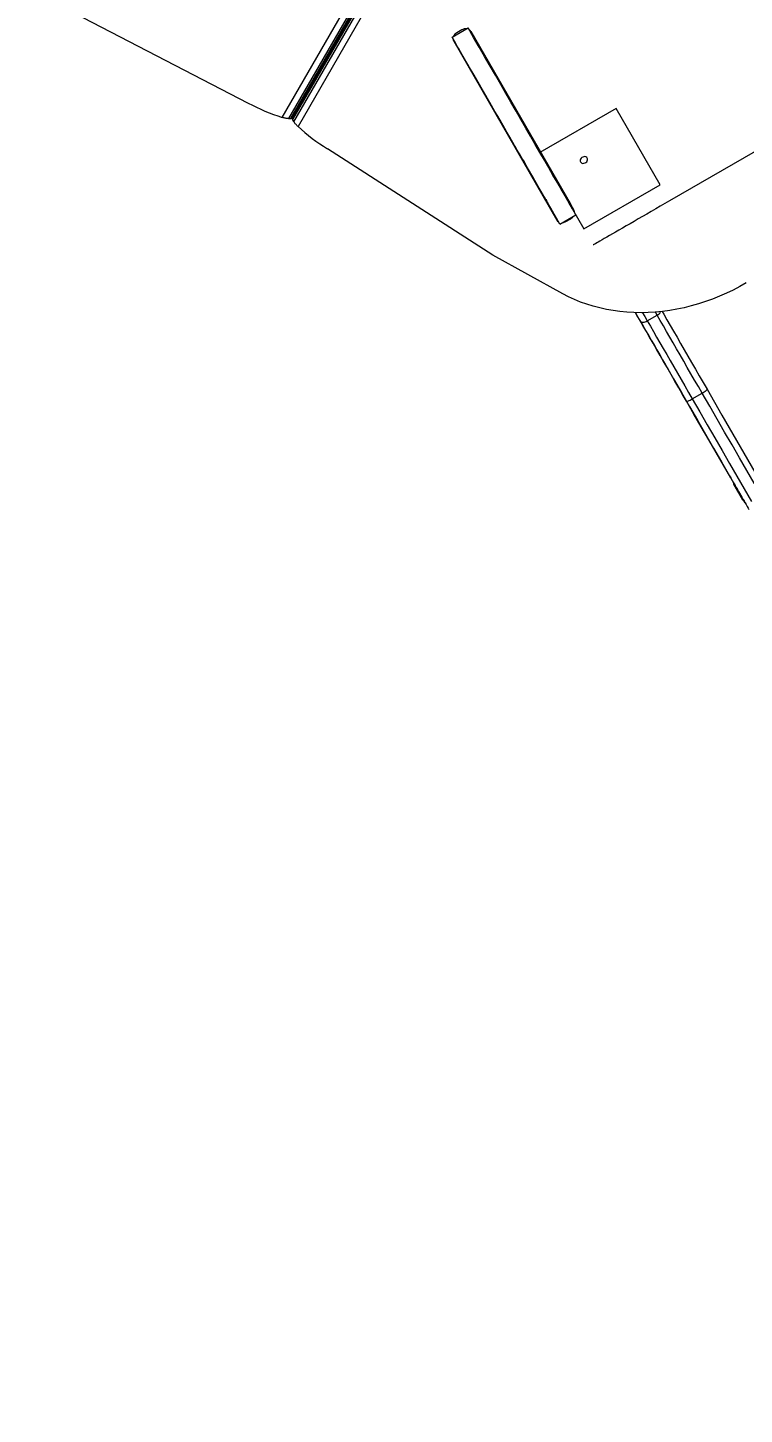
# Model space of a CAD drawing. Header units: millimetres. Extents: x -12977 to 11786, y -11805 to 10558.
# Drawn here: x -8424 to -7610, y -1209 to 366 of the extents above; entities that cross this region are included whole.
import ezdxf

# ---------------------------------------------------------------- set-up
doc = ezdxf.new("R2010")
doc.units = ezdxf.units.MM
for name, color, linetype in [('DIKOM_ОБЪЕКТ', 7, 'Continuous'), ('DIKOM_РАЗМЕР_ЗОНА', 7, 'Continuous'), ('DIKOM_РАЗМЕР_ОБЪЕКТА', 7, 'Continuous')]:
    doc.layers.add(name, color=color, linetype=linetype)
doc.styles.add('style1', font='arial.ttf', dxfattribs={"width": 0.8})
doc.dimstyles.new('1-50', dxfattribs={"dimtxt": 300, "dimasz": 200, "dimexe": 100, "dimexo": 0, "dimgap": 100, "dimtad": 1, "dimtxsty": 'style1', "dimcen": 200, "dimclrd": 7, "dimclre": 7, "dimclrt": 7, "dimadec": 1, "dimazin": 2, "dimtfac": 1, "dimtmove": 0, "dimatfit": 2, "dimfxl": 0, "dimlwd": 25, "dimlwe": 18, "dimarcsym": 0})

# ---------------------------------------------------------------- blocks, each defined once
blk = doc.blocks.new('*D9')
at = {"layer": 'Defpoints', "color": 0, "transparency": 16777216}
for p in [(-11007.4, 666.1), (8788, 666.1), (8788, -10518.7)]:
    blk.add_point(p, dxfattribs=at)
at = {"layer": 'DIKOM_РАЗМЕР_ОБЪЕКТА', "color": 7, "lineweight": 18, "transparency": 16777216}
for p, q in [((-11007.4, 666.1), (-11007.4, -10618.7)), ((8788, 666.1), (8788, -10618.7))]:
    blk.add_line(p, q, dxfattribs=at)
at = {"layer": 'DIKOM_РАЗМЕР_ОБЪЕКТА', "color": 7, "lineweight": 25, "transparency": 16777216}
blk.add_line((-10807.4, -10518.7), (8588, -10518.7), dxfattribs=at)
at = {"layer": 'DIKOM_РАЗМЕР_ОБЪЕКТА', "color": 7, "transparency": 16777216}
for points in [[(-10807.4, -10485.3), (-10807.4, -10552), (-11007.4, -10518.7)], [(8588, -10485.3), (8588, -10552), (8788, -10518.7)]]:
    blk.add_solid(points, dxfattribs=at)
at = {"layer": 'DIKOM_РАЗМЕР_ОБЪЕКТА', "color": 7, "transparency": 16777216, "insert": (-1823.6, -10265.5), "char_height": 300, "attachment_point": 5, "style": 'style1'}
blk.add_mtext('19750', dxfattribs=at)
blk = doc.blocks.new('*D12')
at = {"layer": 'Defpoints', "color": 0, "transparency": 16777216}
for p in [(-12976.7, 124.1), (10764.9, 125.7), (10764.9, -11704.7)]:
    blk.add_point(p, dxfattribs=at)
at = {"layer": 'DIKOM_РАЗМЕР_ЗОНА', "color": 7, "lineweight": 18, "transparency": 16777216}
for p, q in [((-12976.7, 124.1), (-12976.7, -11804.7)), ((10764.9, 125.7), (10764.9, -11804.7))]:
    blk.add_line(p, q, dxfattribs=at)
at = {"layer": 'DIKOM_РАЗМЕР_ЗОНА', "color": 7, "lineweight": 25, "transparency": 16777216}
blk.add_line((-12776.7, -11704.7), (10564.9, -11704.7), dxfattribs=at)
at = {"layer": 'DIKOM_РАЗМЕР_ЗОНА', "color": 7, "transparency": 16777216}
for points in [[(-12776.7, -11671.3), (-12776.7, -11738), (-12976.7, -11704.7)], [(10564.9, -11671.3), (10564.9, -11738), (10764.9, -11704.7)]]:
    blk.add_solid(points, dxfattribs=at)
at = {"layer": 'DIKOM_РАЗМЕР_ЗОНА', "color": 7, "transparency": 16777216, "insert": (-1904.6, -11451.4), "char_height": 300, "attachment_point": 5, "style": 'style1'}
blk.add_mtext('23750', dxfattribs=at)

msp = doc.modelspace()

# ---------------------------------------------------------------- linework, layer by layer
at = {"layer": 'DIKOM_ОБЪЕКТ', "color": 7, "linetype": 'Continuous', "lineweight": 15}
for p, q in [((-7088.405, 518.965), (-7694.623, 168.966)), ((-8134.684, 263.735), (-8045.605, 418.011)), ((-8038.985, 415.82), (-8127.559, 262.419)), ((-8124.676, 262.419), (-8035.84, 416.274)), ((-8123.809, 262.585), (-8034.715, 416.887)), ((-8032.82, 418.558), (-8123.117, 262.173)), ((-8033.192, 416.576), (-8122.822, 261.349)), ((-8121.379, 258.851), (-8032.245, 413.224)), ((-8027.257, 408.204), (-8116.676, 253.339)), ((-8371.601, 382.395), (-8173.201, 279.966)), ((-7941.662, 354.856), (-7923.476, 365.356)), ((-7930.615, 363.121), (-7936.158, 359.921)), ((-8069.4, 355.206), (-8070.097, 355.609)), ((-8070.076, 355.645), (-8069.379, 355.242)), ((-7938.962, 350.177), (-7940.548, 352.925)), ((-7939.818, 350.261), (-7822.589, 147.213)), ((-7920.431, 361.481), (-7807.516, 165.906)), ((-7803.19, 158.414), (-7920.419, 361.461)), ((-7913.952, 348.86), (-7913.346, 349.21)), ((-8076.901, 342.216), (-8077.598, 342.618)), ((-7755.24, 273.751), (-7841.842, 223.751)), ((-7755.067, 273.755), (-7755.24, 273.751)), ((-7705.24, 187.149), (-7755.24, 273.751)), ((-8127.559, 262.419), (-8124.676, 262.419)), ((-8121.379, 258.851), (-8122.822, 261.349)), ((-7882.318, 250.668), (-7881.146, 249.991)), ((-7881.114, 249.975), (-7882.289, 250.653)), ((-7878.559, 245.033), (-7879.318, 245.472)), ((-7879.311, 245.46), (-7878.046, 244.729)), ((-7878.408, 245.295), (-7878.559, 245.033)), ((-7878.107, 244.772), (-7878.559, 245.033)), ((-7850.096, 239.656), (-7850.702, 239.307)), ((-7848.448, 236.803), (-7849.054, 236.453)), ((-7895.487, 107.511), (-8083.368, 228.1)), ((-7844.759, 229.013), (-7843.547, 228.313)), ((-7844.757, 229.009), (-7843.544, 228.309)), ((-7844.735, 228.971), (-7843.522, 228.271)), ((-7844.732, 228.968), (-7843.52, 228.268)), ((-7841.354, 224.515), (-7841.96, 224.165)), ((-7841.842, 223.751), (-7791.843, 137.149)), ((-7841.77, 223.837), (-7841.164, 224.187)), ((-7841.077, 224.035), (-7841.683, 223.685)), ((-7864.313, 219.481), (-7863.02, 218.735)), ((-7859.882, 213.206), (-7859.888, 213.217)), ((-7839.25, 219.471), (-7838.644, 219.821)), ((-7791.843, 137.149), (-7705.24, 187.149)), ((-7807.516, 165.906), (-7803.19, 158.414)), ((-7807.516, 165.906), (-7803.191, 158.414)), ((-7819.124, 142.612), (-7800.937, 153.112)), ((-7819.124, 142.611), (-7800.937, 153.111)), ((-7812.802, 146.262), (-7812.393, 145.554)), ((-7812.802, 146.262), (-7812.394, 145.554)), ((-7812.394, 145.554), (-7806.851, 148.754)), ((-7812.393, 145.554), (-7806.851, 148.754)), ((-7806.851, 148.754), (-7807.259, 149.462)), ((-7806.851, 148.754), (-7807.259, 149.461)), ((-7791.481, 137.156), (-7791.843, 137.149)), ((-7791.516, 137.08), (-7791.559, 137.155)), ((-7791.503, 137.073), (-7791.516, 137.08)), ((-7815.735, 63.523), (-7895.487, 107.511)), ((-7719.824, 32.654), (-7708.566, 39.155)), ((-7708.566, 39.155), (-7710.605, 42.686)), ((-7668.752, -55.804), (-7657.495, -49.304)), ((-7621.771, -152.757), (-7611.563, -170.438)), ((-7616.246, -160.749), (-7612.444, -167.335))]:
    msp.add_line(p, q, dxfattribs=at)
at = {"layer": 'DIKOM_ОБЪЕКТ', "color": 7, "linetype": 'Continuous', "lineweight": 15, "flags": 128}
for points in [[(-7800.937, 153.111), (-7804.929, 160.025), (-7809.069, 167.196), (-7813.354, 174.618), (-7817.78, 182.285), (-7822.346, 190.192), (-7827.045, 198.33), (-7831.874, 206.695), (-7836.83, 215.279), (-7841.908, 224.077), (-7847.106, 233.079), (-7852.418, 242.28), (-7857.841, 251.673), (-7863.369, 261.248), (-7869, 271), (-7874.726, 280.919), (-7880.546, 291), (-7886.454, 301.232), (-7892.445, 311.608), (-7898.514, 322.12), (-7904.656, 332.759), (-7910.868, 343.517), (-7917.142, 354.386), (-7923.476, 365.356)], [(-7819.124, 142.611), (-7823.115, 149.525), (-7827.256, 156.697), (-7831.541, 164.118), (-7835.967, 171.785), (-7840.532, 179.692), (-7845.231, 187.83), (-7850.06, 196.196), (-7855.016, 204.779), (-7860.095, 213.576), (-7865.293, 222.579), (-7870.605, 231.78), (-7876.028, 241.173), (-7881.556, 250.748), (-7887.186, 260.5), (-7892.914, 270.42), (-7898.733, 280.5), (-7904.64, 290.732), (-7910.632, 301.108), (-7916.7, 311.62), (-7922.843, 322.259), (-7929.054, 333.017), (-7935.329, 343.886), (-7941.662, 354.856)], [(-7918.858, 315.355), (-7921.353, 319.677), (-7923.742, 323.815), (-7926.015, 327.752), (-7928.162, 331.471), (-7930.174, 334.956), (-7932.041, 338.191), (-7933.757, 341.162), (-7935.314, 343.858), (-7936.704, 346.266), (-7937.921, 348.375), (-7938.962, 350.177)], [(-7859.882, 213.206), (-7860.428, 214.15), (-7861.16, 215.42), (-7862.079, 217.012), (-7863.183, 218.923), (-7864.469, 221.152), (-7865.937, 223.693), (-7867.582, 226.543), (-7869.402, 229.695), (-7871.394, 233.145), (-7873.554, 236.887), (-7875.879, 240.914), (-7878.364, 245.219), (-7881.006, 249.794), (-7883.799, 254.631), (-7886.738, 259.723), (-7889.819, 265.059), (-7893.036, 270.631), (-7896.384, 276.428), (-7899.855, 282.441), (-7903.444, 288.659), (-7907.147, 295.071), (-7910.953, 301.665), (-7914.86, 308.431), (-7918.858, 315.355)], [(-7861.8, 216.529), (-7861.711, 216.374), (-7861.451, 215.924), (-7861.041, 215.213), (-7860.514, 214.301), (-7859.913, 213.26), (-7859.286, 212.175), (-7858.686, 211.135), (-7858.159, 210.222), (-7857.749, 209.512), (-7857.489, 209.062), (-7857.4, 208.908), (-7857.489, 209.062), (-7857.75, 209.513), (-7858.159, 210.223), (-7858.686, 211.136), (-7859.287, 212.176), (-7859.914, 213.261), (-7860.514, 214.302), (-7861.041, 215.214), (-7861.451, 215.924), (-7861.711, 216.374), (-7861.8, 216.529)], [(-7824.973, 152.741), (-7825.571, 153.776), (-7827.572, 157.241), (-7829.625, 160.799), (-7831.716, 164.421), (-7833.831, 168.083), (-7835.953, 171.759), (-7838.068, 175.421), (-7840.159, 179.043), (-7842.213, 182.601), (-7844.213, 186.065), (-7846.147, 189.415), (-7848, 192.623), (-7849.757, 195.668), (-7851.408, 198.528), (-7852.94, 201.181), (-7854.342, 203.609), (-7855.603, 205.794), (-7856.715, 207.721), (-7857.671, 209.375), (-7858.462, 210.745), (-7859.083, 211.821), (-7859.53, 212.595), (-7859.799, 213.061), (-7859.888, 213.217)], [(-7795.685, 213.214), (-7795.024, 212.426), (-7794.108, 211.881), (-7793.012, 211.621), (-7791.823, 211.669), (-7790.638, 212.02), (-7789.553, 212.646), (-7788.657, 213.497), (-7788.021, 214.502), (-7787.697, 215.582), (-7787.712, 216.648), (-7788.064, 217.614), (-7788.725, 218.402), (-7789.641, 218.948), (-7790.737, 219.208), (-7791.926, 219.16), (-7793.111, 218.809), (-7794.196, 218.182), (-7795.092, 217.332), (-7795.728, 216.326), (-7796.052, 215.247), (-7796.037, 214.18), (-7795.685, 213.214)], [(-7795.685, 213.214), (-7795.024, 212.426), (-7794.109, 211.88), (-7793.011, 211.62), (-7791.822, 211.669), (-7790.637, 212.02), (-7789.553, 212.645), (-7788.656, 213.496), (-7788.021, 214.502), (-7787.697, 215.582), (-7787.712, 216.648), (-7788.064, 217.614), (-7788.725, 218.402), (-7789.64, 218.948), (-7790.737, 219.207), (-7791.926, 219.16), (-7793.111, 218.808), (-7794.196, 218.182), (-7795.092, 217.332), (-7795.728, 216.326), (-7796.051, 215.246), (-7796.037, 214.18), (-7795.685, 213.214)], [(-7837.089, 173.726), (-7836.999, 173.572), (-7836.74, 173.121), (-7836.329, 172.411), (-7835.802, 171.498), (-7835.202, 170.457), (-7834.576, 169.373), (-7833.974, 168.332), (-7833.448, 167.42), (-7833.038, 166.71), (-7832.778, 166.259), (-7832.689, 166.105), (-7832.778, 166.259), (-7833.039, 166.71), (-7833.449, 167.421), (-7833.975, 168.333), (-7834.576, 169.374), (-7835.202, 170.458), (-7835.803, 171.499), (-7836.33, 172.412), (-7836.739, 173.121), (-7837, 173.572), (-7837.089, 173.726)], [(-7837.089, 173.726), (-7837, 173.572), (-7836.74, 173.121), (-7836.33, 172.411), (-7835.803, 171.498), (-7835.202, 170.458), (-7834.576, 169.373), (-7833.975, 168.333), (-7833.448, 167.42), (-7833.038, 166.71), (-7832.778, 166.26), (-7832.689, 166.105), (-7832.778, 166.26), (-7833.039, 166.711), (-7833.449, 167.421), (-7833.976, 168.333), (-7834.576, 169.374), (-7835.203, 170.459), (-7835.803, 171.499), (-7836.33, 172.412), (-7836.74, 173.122), (-7837, 173.572), (-7837.089, 173.726)], [(-7837.083, 173.716), (-7836.993, 173.561), (-7836.733, 173.111), (-7836.323, 172.4), (-7835.796, 171.488), (-7835.196, 170.447), (-7834.569, 169.363), (-7833.969, 168.322), (-7833.442, 167.41), (-7833.032, 166.699), (-7832.772, 166.249), (-7832.683, 166.095), (-7832.772, 166.249), (-7833.032, 166.7), (-7833.442, 167.41), (-7833.969, 168.323), (-7834.57, 169.363), (-7835.196, 170.448), (-7835.797, 171.489), (-7836.324, 172.401), (-7836.734, 173.111), (-7836.994, 173.562), (-7837.083, 173.716)], [(-7837.083, 173.715), (-7836.993, 173.561), (-7836.733, 173.11), (-7836.323, 172.4), (-7835.796, 171.488), (-7835.195, 170.447), (-7834.569, 169.362), (-7833.968, 168.321), (-7833.441, 167.409), (-7833.032, 166.699), (-7832.771, 166.249), (-7832.683, 166.095), (-7832.772, 166.249), (-7833.031, 166.7), (-7833.442, 167.41), (-7833.969, 168.322), (-7834.569, 169.363), (-7835.195, 170.448), (-7835.797, 171.489), (-7836.323, 172.4), (-7836.733, 173.111), (-7836.993, 173.561), (-7837.083, 173.715)], [(-7837.076, 173.705), (-7836.987, 173.551), (-7836.727, 173.1), (-7836.317, 172.39), (-7835.79, 171.477), (-7835.189, 170.436), (-7834.563, 169.352), (-7833.962, 168.311), (-7833.435, 167.399), (-7833.025, 166.689), (-7832.765, 166.238), (-7832.676, 166.084), (-7832.765, 166.239), (-7833.026, 166.689), (-7833.436, 167.4), (-7833.963, 168.312), (-7834.563, 169.353), (-7835.19, 170.437), (-7835.79, 171.478), (-7836.317, 172.39), (-7836.727, 173.1), (-7836.987, 173.551), (-7837.076, 173.705)], [(-7837.075, 173.705), (-7836.986, 173.55), (-7836.727, 173.1), (-7836.316, 172.389), (-7835.789, 171.477), (-7835.189, 170.436), (-7834.563, 169.352), (-7833.962, 168.311), (-7833.435, 167.399), (-7833.025, 166.688), (-7832.765, 166.238), (-7832.676, 166.084), (-7832.765, 166.238), (-7833.025, 166.689), (-7833.436, 167.399), (-7833.962, 168.312), (-7834.563, 169.353), (-7835.189, 170.437), (-7835.79, 171.478), (-7836.317, 172.39), (-7836.726, 173.1), (-7836.987, 173.551), (-7837.075, 173.705)], [(-7694.623, 168.966), (-7699.851, 165.947), (-7705.062, 162.939), (-7710.234, 159.953), (-7715.348, 157), (-7720.387, 154.091), (-7725.333, 151.236), (-7730.166, 148.446), (-7734.869, 145.731), (-7739.426, 143.1), (-7743.82, 140.565), (-7748.033, 138.132), (-7752.052, 135.812), (-7755.862, 133.613), (-7759.448, 131.543), (-7762.797, 129.61), (-7765.898, 127.821), (-7768.739, 126.182), (-7771.308, 124.698), (-7773.599, 123.377), (-7775.602, 122.222), (-7777.309, 121.237), (-7778.714, 120.427), (-7779.812, 119.793), (-7780.599, 119.339), (-7781.073, 119.067), (-7781.23, 118.977)], [(-7607.349, 76.014), (-7614.78, 71.779), (-7622.348, 67.802), (-7630.04, 64.089), (-7637.842, 60.647), (-7645.742, 57.481), (-7653.725, 54.598), (-7661.777, 52.002), (-7669.884, 49.698), (-7678.032, 47.689), (-7686.208, 45.979), (-7694.396, 44.572), (-7702.582, 43.47), (-7710.754, 42.674), (-7718.895, 42.186), (-7726.992, 42.007), (-7735.03, 42.137), (-7742.997, 42.576), (-7750.878, 43.323), (-7758.659, 44.377), (-7766.326, 45.735), (-7773.867, 47.397), (-7781.268, 49.358), (-7788.516, 51.616), (-7795.599, 54.166), (-7802.504, 57.003), (-7809.22, 60.124), (-7815.735, 63.523)], [(-7728.116, 33.016), (-7731.192, 38.344), (-7733.352, 42.084)], [(-7733.352, 42.084), (-7730.846, 37.744), (-7727.888, 32.621), (-7724.855, 27.366), (-7721.756, 21.999), (-7718.601, 16.535), (-7715.404, 10.997), (-7712.173, 5.401), (-7708.921, -0.232), (-7705.659, -5.881), (-7702.398, -11.53), (-7699.149, -17.156)], [(-7728.116, 33.016), (-7727.565, 32.33), (-7726.801, 31.805), (-7725.855, 31.461), (-7724.764, 31.311), (-7723.569, 31.361), (-7722.314, 31.609), (-7721.05, 32.046), (-7719.824, 32.654)], [(-7675.356, -58.367), (-7679.791, -50.686), (-7684.189, -43.069), (-7688.543, -35.527), (-7692.846, -28.073), (-7697.092, -20.72), (-7701.271, -13.48), (-7705.378, -6.367), (-7709.406, 0.609), (-7713.347, 7.435), (-7717.195, 14.1), (-7720.943, 20.592), (-7724.586, 26.902), (-7728.116, 33.016)], [(-7725.231, 42.019), (-7722.818, 37.839), (-7719.824, 32.654)], [(-7719.824, 32.654), (-7716.407, 26.736), (-7712.881, 20.629), (-7709.253, 14.344), (-7705.528, 7.893), (-7701.713, 1.285), (-7697.814, -5.468), (-7693.839, -12.354), (-7689.793, -19.362), (-7685.683, -26.479), (-7681.518, -33.695), (-7677.303, -40.995), (-7673.045, -48.37), (-7668.752, -55.804)], [(-7657.495, -49.304), (-7661.787, -41.869), (-7666.044, -34.495), (-7670.259, -27.195), (-7674.425, -19.979), (-7678.535, -12.861), (-7682.581, -5.854), (-7686.556, 1.032), (-7690.455, 7.785), (-7694.27, 14.393), (-7697.995, 20.845), (-7701.623, 27.129), (-7705.149, 33.236), (-7708.566, 39.155)], [(-7702.95, 43.428), (-7701.203, 40.402), (-7697.561, 34.093), (-7693.813, 27.6), (-7689.964, 20.935), (-7686.023, 14.109), (-7681.996, 7.133), (-7677.889, 0.02), (-7673.709, -7.22), (-7669.463, -14.573), (-7665.16, -22.027), (-7660.806, -29.569), (-7656.408, -37.187), (-7651.973, -44.867)], [(-7699.149, -17.156), (-7690.089, -32.849), (-7681.014, -48.568), (-7671.926, -64.309), (-7662.827, -80.069), (-7653.719, -95.844), (-7644.604, -111.631), (-7635.485, -127.426), (-7626.364, -143.225)], [(-7657.495, -49.304), (-7656.323, -48.603), (-7655.216, -47.894), (-7654.217, -47.202), (-7653.366, -46.555), (-7652.695, -45.978), (-7652.228, -45.492), (-7651.984, -45.118), (-7651.973, -44.867)], [(-7651.973, -44.867), (-7643.517, -59.513), (-7635.091, -74.108), (-7626.695, -88.65), (-7618.335, -103.13), (-7610.013, -117.545), (-7601.73, -131.89), (-7593.493, -146.158), (-7585.302, -160.345)], [(-7675.356, -58.367), (-7675.134, -58.483), (-7674.688, -58.459), (-7674.034, -58.298), (-7673.197, -58.005), (-7672.212, -57.591), (-7671.114, -57.072), (-7669.946, -56.469), (-7668.752, -55.804)], [(-7608.685, -173.845), (-7616.876, -159.658), (-7625.113, -145.39), (-7633.395, -131.046), (-7641.718, -116.63), (-7650.078, -102.149), (-7658.473, -87.609), (-7666.9, -73.013), (-7675.356, -58.367)], [(-7668.752, -55.804), (-7660.231, -70.564), (-7651.739, -85.275), (-7643.277, -99.93), (-7634.851, -114.524), (-7626.463, -129.052), (-7618.116, -143.509), (-7609.814, -157.889), (-7601.559, -172.187)], [(-7590.301, -165.688), (-7598.556, -151.389), (-7606.858, -137.009), (-7615.205, -122.552), (-7623.593, -108.024), (-7632.019, -93.429), (-7640.48, -78.774), (-7648.973, -64.064), (-7657.495, -49.304)], [(-7626.364, -143.225), (-7625.088, -145.435), (-7623.813, -147.644), (-7622.54, -149.849), (-7621.27, -152.048), (-7620.005, -154.24), (-7618.745, -156.422), (-7617.492, -158.592), (-7616.246, -160.749)], [(-7621.391, -151.801), (-7621.745, -152.332), (-7621.791, -152.714), (-7621.525, -152.922), (-7620.967, -152.938), (-7620.832, -152.918)], [(-7612.444, -167.335), (-7611.207, -169.476), (-7609.981, -171.601), (-7608.765, -173.707), (-7607.561, -175.793), (-7606.37, -177.855), (-7605.193, -179.893), (-7604.309, -181.425)]]:
    msp.add_lwpolyline(points, dxfattribs=at)
at = {"layer": 'DIKOM_ОБЪЕКТ', "color": 7, "linetype": 'Continuous', "lineweight": 15}
for centre, radius, start, end in [((-7925.999, 355.331), 9.055, 85.033598, 120.646743), ((-7925.236, 358.641), 5.581, 30.339037, 59.00854), ((-7934.981, 353.019), 5.568, 180.965763, 209.691597), ((-7931.72, 352.031), 9.052, 119.354034, 154.974017), ((-8061.224, 491.894), 239.693, 242.149165, 252.153079), ((-7955.859, 430.977), 239.62, 227.845036, 237.85044), ((-7837.173, 220.782), 2.457, 212.269714, 254.416235), ((-7822.468, 195.313), 2.457, 212.269714, 254.416235), ((-7812.367, 163.143), 5.583, 0.842588, 29.658051), ((-7812.379, 163.14), 5.595, 1.027438, 29.626441), ((-7808.054, 155.648), 5.595, 1.029021, 29.626472), ((-7808.064, 155.645), 5.605, 1.055376, 29.601663), ((-7822.101, 157.521), 5.577, 210.325301, 239.001359), ((-7822.088, 157.535), 5.595, 210.372926, 238.95116), ((-7817.763, 150.043), 5.595, 210.373314, 238.971237), ((-7817.751, 150.054), 5.611, 210.414726, 238.932851), ((-7817.132, 153.683), 9.41, 275.954525, 300.237279), ((-7817.129, 153.677), 9.403, 275.938427, 300.239942), ((-7811.498, 156.896), 9.374, 299.718218, 324.092929), ((-7811.518, 156.917), 9.403, 299.76007, 324.061547), ((-7712.677, 46.902), 8.77, 297.947076, 335.267477), ((-7610.924, -169.536), 1.105, 234.676573, 285.764654)]:
    msp.add_arc(centre, radius, start, end, dxfattribs=at)
for points, knots in [([(-8127.559, 262.419), (-8127.909, 262.432), (-8128.61, 262.457), (-8130.095, 262.656), (-8131.728, 262.956), (-8133.343, 263.331), (-8134.257, 263.607), (-8134.684, 263.735)], [0, 0, 0, 0, 0.19678022, 0.39336351, 0.59582874, 0.81163805, 1, 1, 1, 1]), ([(-8123.831, 262.597), (-8123.827, 262.588), (-8123.769, 262.486), (-8124.114, 262.436), (-8124.544, 262.423), (-8124.676, 262.419)], [0, 0, 0, 0, 0.0584506, 0.71158744, 1, 1, 1, 1]), ([(-8122.822, 261.349), (-8122.953, 261.597), (-8123.171, 262.004), (-8123.097, 262.105), (-8123.068, 262.145)], [0, 0, 0, 0, 0.60741698, 1, 1, 1, 1]), ([(-8116.676, 253.339), (-8117.083, 253.724), (-8117.898, 254.495), (-8119.195, 255.921), (-8120.326, 257.299), (-8121.037, 258.284), (-8121.299, 258.718), (-8121.379, 258.851)], [0, 0, 0, 0, 0.23409894, 0.46845454, 0.69518466, 0.9065804, 1, 1, 1, 1])]:
    msp.add_open_spline(points, degree=3, knots=knots, dxfattribs=at)

# ---------------------------------------------------------------- dimensions: what is measured, and where the dimension line sits
at = {"layer": 'DIKOM_РАЗМЕР_ЗОНА'}
dim = msp.add_linear_dim(base=(10764.904, -11704.658), p1=(-12976.695, 124.079), p2=(10764.904, 125.672), text='23750', dimstyle='1-50', dxfattribs=at)
dim.commit()
dim.dimension.update_dxf_attribs({"geometry": '*D12', "text_midpoint": (-1904.628, -11704.658), "dimtype": 160})
at = {"layer": 'DIKOM_РАЗМЕР_ОБЪЕКТА'}
dim = msp.add_linear_dim(base=(8787.993, -10518.658), p1=(-11007.417, 666.079), p2=(8787.993, 666.082), text='19750', dimstyle='1-50', dxfattribs=at)
dim.commit()
dim.dimension.update_dxf_attribs({"geometry": '*D9', "text_midpoint": (-1823.628, -10518.658), "dimtype": 160})

doc.saveas('drawing.dxf')
